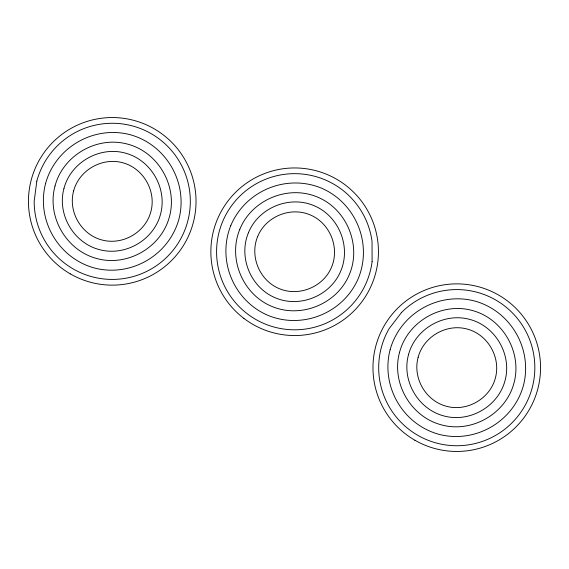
<?xml version="1.0" encoding="UTF-8"?>
<svg xmlns="http://www.w3.org/2000/svg" width="569" height="569" viewBox="0 0 569 569"><rect width="100%" height="100%" fill="white"/><g stroke="black" fill="none" stroke-linecap="round" stroke-linejoin="round"><path stroke-width="0.85" d="M36.821 181.134L34.161 201.341A78.081 78.081 0 0 0 145.237 272.103A78.081 78.081 0 0 0 162.428 141.532A78.081 78.081 0 0 0 36.821 181.134M45.577 183.481C36.11 219.84 58.152 258.02 94.376 267.999C130.735 277.466 168.915 255.424 178.901 219.2C188.36 182.841 166.319 144.661 130.102 134.682C93.736 125.216 55.563 147.257 45.577 183.481M55.015 186.006C46.622 216.583 66.232 250.545 96.908 258.561C127.477 266.961 161.447 247.351 169.455 216.675C177.855 186.099 158.246 152.136 127.57 144.121C96.993 135.721 63.031 155.33 55.015 186.006M63.97 188.403C56.886 214.2 73.429 242.849 99.305 249.606C125.095 256.69 153.744 240.154 160.508 214.271C167.592 188.481 151.048 159.832 125.173 153.068C99.383 145.984 70.727 162.528 63.97 188.403M73.614 190.992C67.946 211.625 81.182 234.556 101.887 239.962C122.527 245.63 145.451 232.394 150.863 211.689C156.532 191.049 143.296 168.125 122.584 162.713C101.951 157.044 79.02 170.28 73.614 190.992M390.099 349.8C380.64 386.159 402.681 424.339 438.898 434.318C475.264 443.784 513.437 421.743 523.423 385.519C532.89 349.16 510.848 310.98 474.624 301.001C438.265 291.534 400.085 313.576 390.099 349.8M399.545 352.325C391.145 382.901 410.754 416.864 441.43 424.879C472.007 433.279 505.969 413.67 513.985 382.994C522.378 352.417 502.768 318.455 472.092 310.439C441.523 302.039 407.553 321.649 399.545 352.325M408.492 354.729C401.408 380.519 417.952 409.168 443.827 415.932C469.617 423.016 498.273 406.472 505.03 380.597C512.114 354.8 495.571 326.151 469.695 319.394C443.905 312.31 415.256 328.846 408.492 354.729M418.137 357.311C412.468 377.951 425.704 400.875 446.416 406.287C467.049 411.956 489.98 398.72 495.386 378.008C501.054 357.375 487.818 334.444 467.113 329.038C446.473 323.37 423.549 336.606 418.137 357.311M230.801 225.552C216.796 260.41 233.809 301.079 268.468 315.589C303.334 329.593 344.003 312.58 358.506 277.921C372.517 243.063 355.504 202.393 320.845 187.884C285.979 173.879 245.31 190.892 230.801 225.552M239.848 229.257C227.636 258.518 242.764 294.699 272.174 306.549C301.435 318.761 337.616 303.626 349.466 274.215C361.678 244.954 346.542 208.773 317.132 196.931C287.878 184.712 251.697 199.847 239.848 229.257M248.418 232.778C238.119 257.458 250.886 287.978 275.695 297.971C300.375 308.277 330.895 295.51 340.888 270.702C351.194 246.014 338.427 215.495 313.619 205.501C288.938 195.203 258.411 207.97 248.418 232.778M257.657 236.562C249.414 256.313 259.628 280.737 279.479 288.732C299.23 296.975 323.654 286.762 331.649 266.911C339.899 247.159 329.679 222.735 309.828 214.741C290.076 206.497 265.659 216.711 257.657 236.562M401.55 312.452L389.146 328.619A78.081 78.081 0 0 0 449.958 445.442A78.081 78.081 0 0 0 530.13 340.959A78.081 78.081 0 0 0 401.55 312.452M372.098 261.655L372.026 241.277A78.081 78.081 0 0 0 252.472 186.035A78.081 78.081 0 0 0 252.935 317.73A78.081 78.081 0 0 0 372.098 261.655M243.881 318.391A83.785 83.785 0 0 0 377.766 262.38A83.785 83.785 0 0 0 262.323 174.441A83.785 83.785 0 0 0 243.881 318.391M70.343 273.902A83.785 83.785 0 0 0 196.028 201.341A83.785 83.785 0 0 0 70.343 128.779A83.785 83.785 0 0 0 70.343 273.902M414.865 440.221A83.785 83.785 0 0 0 540.55 367.659A83.785 83.785 0 0 0 414.865 295.098A83.785 83.785 0 0 0 414.865 440.221"/></g></svg>
